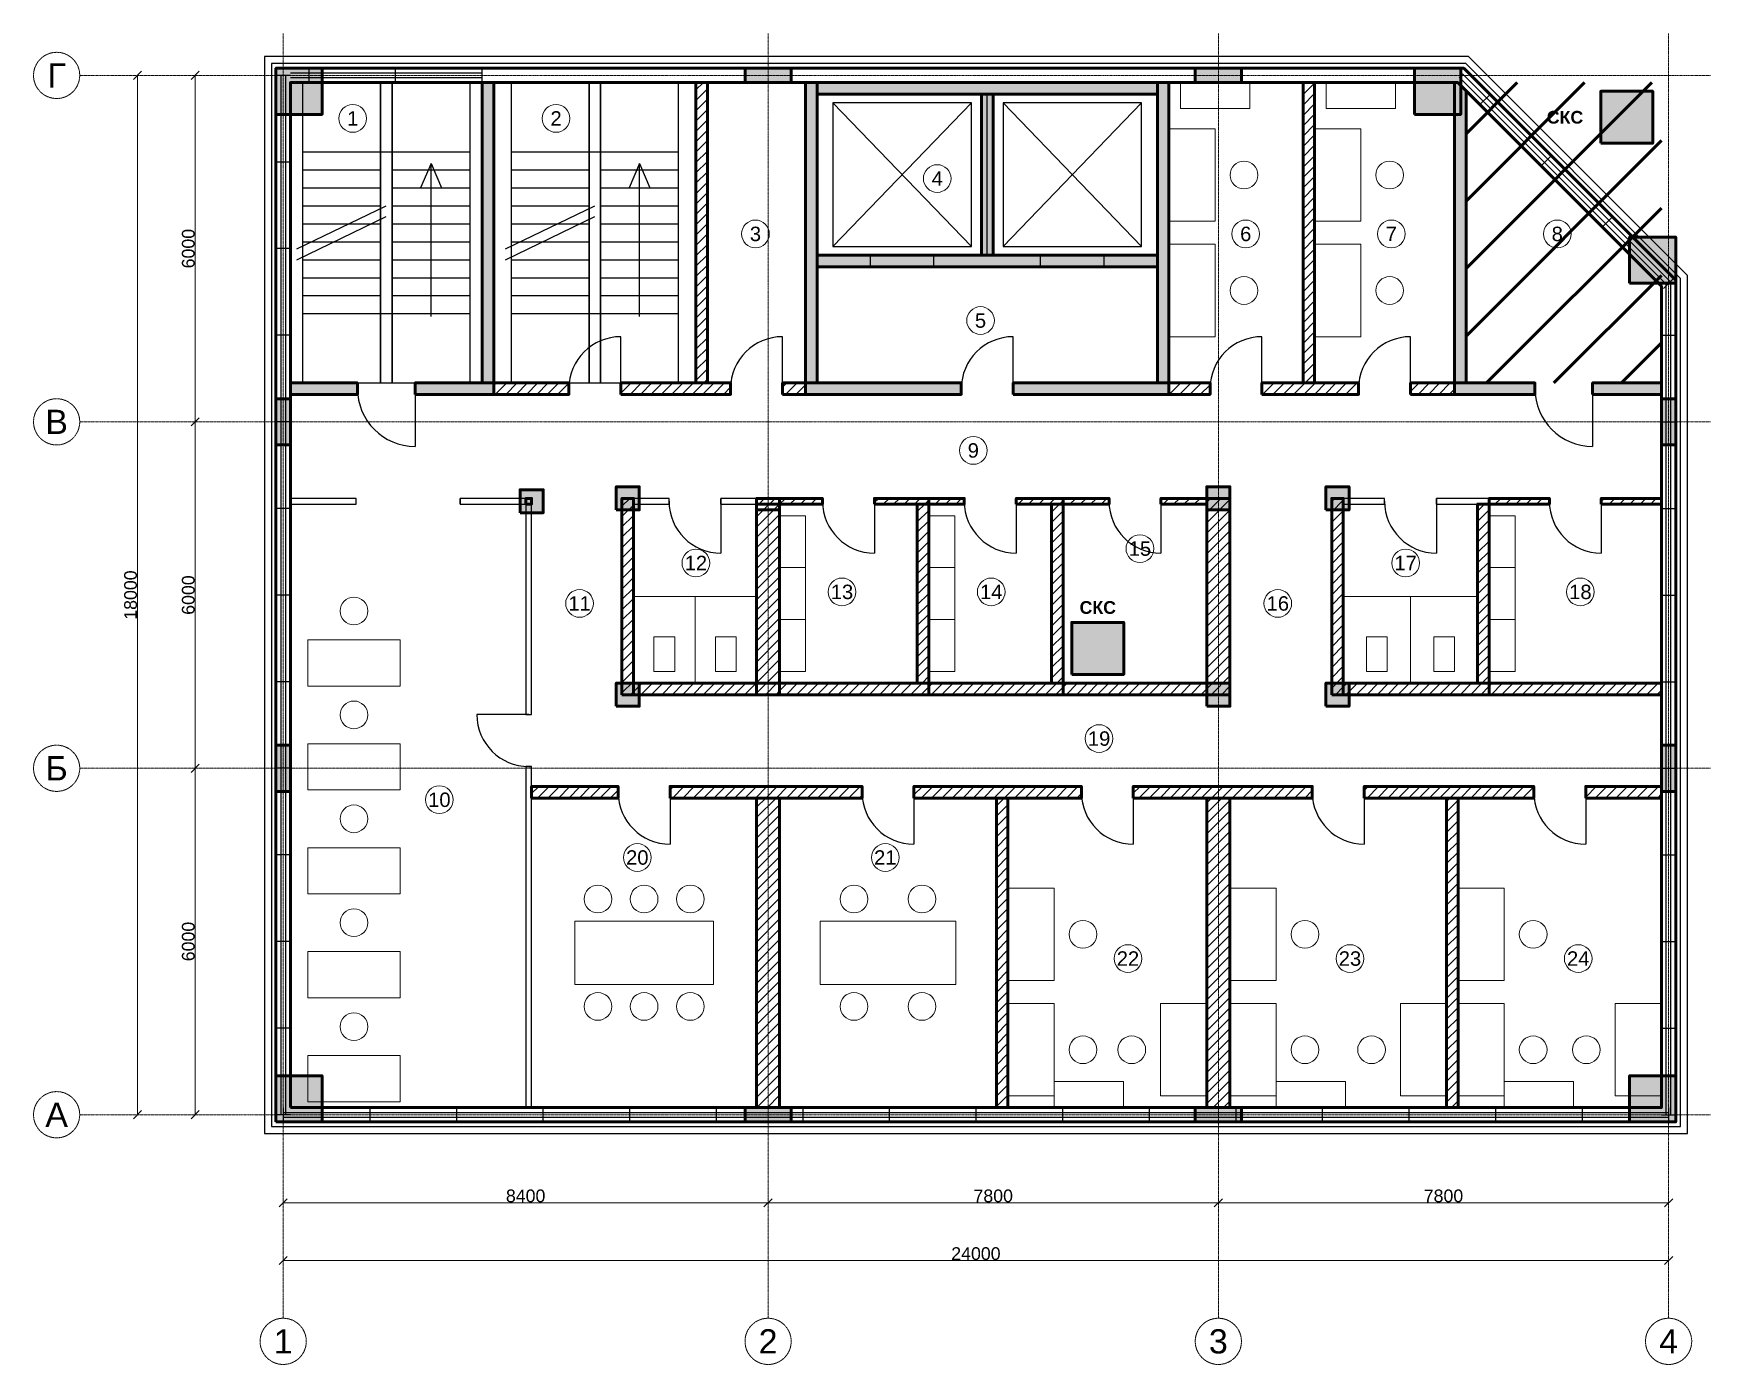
# Model space of a CAD drawing. Header units: millimetres. Extents: x -4325 to 24725, y -4325 to 18725.
import ezdxf
from ezdxf.enums import TextEntityAlignment as Align

# ---------------------------------------------------------------- set-up
doc = ezdxf.new("R2010")
doc.units = ezdxf.units.MM
doc.linetypes.add('CENTER2', pattern=[2.541, 1.587, -0.318, 0.318, -0.318])
for name, color, linetype, lineweight in [('A-ANNO-ROOM', 7, 'CONTINUOUS', 18), ('A-DIMS', 8, 'CONTINUOUS', 13), ('A-DOOR', 3, 'CONTINUOUS', 25), ('A-ELEV', 7, 'CONTINUOUS', 25), ('A-FACADE-PANEL', 8, 'CONTINUOUS', 25), ('A-FURN', 8, 'CONTINUOUS', 18), ('A-GLAZ-RIBBON', 5, 'CONTINUOUS', 25), ('A-GRID', 8, 'CENTER2', 13), ('A-HATCH', 9, 'CONTINUOUS', 9), ('A-OUTLINE', 7, 'CONTINUOUS', 50), ('A-SANI', 8, 'CONTINUOUS', 18), ('A-STAIR', 7, 'CONTINUOUS', 25), ('A-WALL-BLOCK', 9, 'CONTINUOUS', 50), ('A-WALL-GLASS', 4, 'CONTINUOUS', 25), ('A-WALL-RC', 7, 'CONTINUOUS', 50), ('E-SCS-RISER', 1, 'CONTINUOUS', 50), ('E-SERVER-ROOM', 1, 'CONTINUOUS', 50)]:
    doc.layers.add(name, color=color, linetype=linetype, lineweight=lineweight)
doc.styles.add('Arial-Bold', font='arialbd.ttf')
doc.styles.get("Standard").update_dxf_attribs({"font": 'arial.ttf'})

msp = doc.modelspace()

# ---------------------------------------------------------------- hatches: boundary and pattern name
at = {"layer": 'A-HATCH'}
h = msp.add_hatch(dxfattribs=at)
h.set_pattern_fill('ANSI31', scale=40)
h.paths.add_polyline_path([(7151, 12675), (7351, 12675), (7351, 17875), (7351, 17875), (7151, 17875), (7151, 17875)])
h = msp.add_hatch(dxfattribs=at)
h.set_pattern_fill('ANSI31', scale=40)
h.paths.add_polyline_path([(17667, 12675), (17867, 12675), (17867, 17875), (17867, 17875), (17667, 17875), (17667, 17875)])
h = msp.add_hatch(dxfattribs=at)
h.set_pattern_fill('ANSI31', scale=40)
h.paths.add_polyline_path([(3647, 12475), (4949, 12475), (4949, 12675), (3647, 12675)])
h = msp.add_hatch(dxfattribs=at)
h.set_pattern_fill('ANSI31', scale=40)
h.paths.add_polyline_path([(5849, 12475), (7750, 12475), (7750, 12675), (5849, 12675)])
h = msp.add_hatch(dxfattribs=at)
h.set_pattern_fill('ANSI31', scale=40)
h.paths.add_polyline_path([(8650, 12475), (9050, 12475), (9050, 12675), (8650, 12675)])
h = msp.add_hatch(dxfattribs=at)
h.set_pattern_fill('ANSI31', scale=40)
h.paths.add_polyline_path([(15344, 12475), (16056, 12475), (16056, 12675), (15344, 12675)])
h = msp.add_hatch(dxfattribs=at)
h.set_pattern_fill('ANSI31', scale=40)
h.paths.add_polyline_path([(16956, 12475), (18629, 12475), (18629, 12675), (16956, 12675)])
h = msp.add_hatch(dxfattribs=at)
h.set_pattern_fill('ANSI31', scale=40)
h.paths.add_polyline_path([(19529, 12475), (20291, 12475), (20291, 12675), (19529, 12675)])
h = msp.add_hatch(dxfattribs=at)
h.set_pattern_fill('ANSI31', scale=40)
h.paths.add_polyline_path([(4204, 10575), (4304, 10575), (4304, 10675), (4204, 10675)])
h = msp.add_hatch(dxfattribs=at)
h.set_pattern_fill('ANSI31', scale=40)
h.paths.add_polyline_path([(5869, 7275), (6069, 7275), (6069, 10675), (5869, 10675)])
h = msp.add_hatch(dxfattribs=at)
h.set_pattern_fill('ANSI31', scale=40)
h.paths.add_polyline_path([(8200, 10475), (8600, 10475), (8600, 10675), (8200, 10675)])
h = msp.add_hatch(dxfattribs=at)
h.set_pattern_fill('ANSI31', scale=40)
h.paths.add_polyline_path([(8200, 7475), (8600, 7475), (8600, 10575), (8200, 10575)])
h = msp.add_hatch(dxfattribs=at)
h.set_pattern_fill('ANSI31', scale=40)
h.paths.add_polyline_path([(8600, 10575), (9342, 10575), (9342, 10675), (8600, 10675)])
h = msp.add_hatch(dxfattribs=at)
h.set_pattern_fill('ANSI31', scale=40)
h.paths.add_polyline_path([(10242, 10575), (11185, 10575), (11185, 10675), (10242, 10675)])
h = msp.add_hatch(dxfattribs=at)
h.set_pattern_fill('ANSI31', scale=40)
h.paths.add_polyline_path([(10985, 7475), (11185, 7475), (11185, 10575), (10985, 10575)])
h = msp.add_hatch(dxfattribs=at)
h.set_pattern_fill('ANSI31', scale=40)
h.paths.add_polyline_path([(11185, 10575), (11798, 10575), (11798, 10675), (11185, 10675)])
h = msp.add_hatch(dxfattribs=at)
h.set_pattern_fill('ANSI31', scale=40)
h.paths.add_polyline_path([(12698, 10575), (13511, 10575), (13511, 10675), (12698, 10675)])
h = msp.add_hatch(dxfattribs=at)
h.set_pattern_fill('ANSI31', scale=40)
h.paths.add_polyline_path([(13311, 7475), (13511, 7475), (13511, 10575), (13311, 10575)])
h = msp.add_hatch(dxfattribs=at)
h.set_pattern_fill('ANSI31', scale=40)
h.paths.add_polyline_path([(13511, 10575), (14306, 10575), (14306, 10675), (13511, 10675)])
h = msp.add_hatch(dxfattribs=at)
h.set_pattern_fill('ANSI31', scale=40)
h.paths.add_polyline_path([(15206, 10575), (16000, 10575), (16000, 10675), (15206, 10675)])
h = msp.add_hatch(dxfattribs=at)
h.set_pattern_fill('ANSI31', scale=40)
h.paths.add_polyline_path([(16000, 7275), (16400, 7275), (16400, 10675), (16000, 10675)])
h = msp.add_hatch(dxfattribs=at)
h.set_pattern_fill('ANSI31', scale=40)
h.paths.add_polyline_path([(18164, 7275), (18364, 7275), (18364, 10675), (18164, 10675)])
h = msp.add_hatch(dxfattribs=at)
h.set_pattern_fill('ANSI31', scale=40)
h.paths.add_polyline_path([(20692, 7475), (20892, 7475), (20892, 10575), (20692, 10575)])
h = msp.add_hatch(dxfattribs=at)
h.set_pattern_fill('ANSI31', scale=40)
h.paths.add_polyline_path([(20892, 10575), (21934, 10575), (21934, 10675), (20892, 10675)])
h = msp.add_hatch(dxfattribs=at)
h.set_pattern_fill('ANSI31', scale=40)
h.paths.add_polyline_path([(22834, 10575), (23875, 10575), (23875, 10575), (23875, 10675), (23875, 10675), (22834, 10675)])
h = msp.add_hatch(dxfattribs=at)
h.set_pattern_fill('ANSI31', scale=40)
h.paths.add_polyline_path([(6069, 7275), (8200, 7275), (8200, 7475), (6069, 7475)])
h = msp.add_hatch(dxfattribs=at)
h.set_pattern_fill('ANSI31', scale=40)
h.paths.add_polyline_path([(8200, 7275), (8600, 7275), (8600, 7475), (8200, 7475)])
h = msp.add_hatch(dxfattribs=at)
h.set_pattern_fill('ANSI31', scale=40)
h.paths.add_polyline_path([(8600, 7275), (11185, 7275), (11185, 7475), (8600, 7475)])
h = msp.add_hatch(dxfattribs=at)
h.set_pattern_fill('ANSI31', scale=40)
h.paths.add_polyline_path([(11185, 7275), (13511, 7275), (13511, 7475), (11185, 7475)])
h = msp.add_hatch(dxfattribs=at)
h.set_pattern_fill('ANSI31', scale=40)
h.paths.add_polyline_path([(13511, 7275), (16000, 7275), (16000, 7475), (13511, 7475)])
h = msp.add_hatch(dxfattribs=at)
h.set_pattern_fill('ANSI31', scale=40)
h.paths.add_polyline_path([(18364, 7275), (20892, 7275), (20892, 7475), (18364, 7475)])
h = msp.add_hatch(dxfattribs=at)
h.set_pattern_fill('ANSI31', scale=40)
h.paths.add_polyline_path([(20892, 7275), (23875, 7275), (23875, 7275), (23875, 7475), (23875, 7475), (20892, 7475)])
h = msp.add_hatch(dxfattribs=at)
h.set_pattern_fill('ANSI31', scale=40)
h.paths.add_polyline_path([(4304, 5485), (5802, 5485), (5802, 5685), (4304, 5685)])
h = msp.add_hatch(dxfattribs=at)
h.set_pattern_fill('ANSI31', scale=40)
h.paths.add_polyline_path([(6702, 5485), (10027, 5485), (10027, 5685), (6702, 5685)])
h = msp.add_hatch(dxfattribs=at)
h.set_pattern_fill('ANSI31', scale=40)
h.paths.add_polyline_path([(10927, 5485), (13827, 5485), (13827, 5685), (10927, 5685)])
h = msp.add_hatch(dxfattribs=at)
h.set_pattern_fill('ANSI31', scale=40)
h.paths.add_polyline_path([(14727, 5485), (17827, 5485), (17827, 5685), (14727, 5685)])
h = msp.add_hatch(dxfattribs=at)
h.set_pattern_fill('ANSI31', scale=40)
h.paths.add_polyline_path([(18727, 5485), (21664, 5485), (21664, 5685), (18727, 5685)])
h = msp.add_hatch(dxfattribs=at)
h.set_pattern_fill('ANSI31', scale=40)
h.paths.add_polyline_path([(22564, 5485), (23875, 5485), (23875, 5485), (23875, 5685), (23875, 5685), (22564, 5685)])
h = msp.add_hatch(dxfattribs=at)
h.set_pattern_fill('ANSI31', scale=40)
h.paths.add_polyline_path([(8200, 125), (8600, 125), (8600, 125), (8600, 5485), (8200, 5485), (8200, 125)])
h = msp.add_hatch(dxfattribs=at)
h.set_pattern_fill('ANSI31', scale=40)
h.paths.add_polyline_path([(12354, 125), (12554, 125), (12554, 125), (12554, 5485), (12354, 5485), (12354, 125)])
h = msp.add_hatch(dxfattribs=at)
h.set_pattern_fill('ANSI31', scale=40)
h.paths.add_polyline_path([(16000, 125), (16400, 125), (16400, 125), (16400, 5485), (16000, 5485), (16000, 125)])
h = msp.add_hatch(dxfattribs=at)
h.set_pattern_fill('ANSI31', scale=40)
h.paths.add_polyline_path([(20154, 125), (20354, 125), (20354, 125), (20354, 5485), (20154, 5485), (20154, 125)])
at = {"layer": 'A-WALL-RC'}
h = msp.add_hatch(color=7, dxfattribs=at)
h.dxf.hatch_style = 1
h.paths.add_polyline_path([(-125, 17325), (675, 17325), (675, 18125), (-125, 18125)])
h = msp.add_hatch(color=7, dxfattribs=at)
h.dxf.hatch_style = 1
h.paths.add_polyline_path([(8000, 17875), (8800, 17875), (8800, 18125), (8000, 18125)])
h = msp.add_hatch(color=7, dxfattribs=at)
h.dxf.hatch_style = 1
h.paths.add_polyline_path([(15800, 17875), (16600, 17875), (16600, 18125), (15800, 18125)])
h = msp.add_hatch(color=7, dxfattribs=at)
h.dxf.hatch_style = 1
h.paths.add_polyline_path([(19600, 17325), (20400, 17325), (20400, 18125), (19600, 18125)])
h = msp.add_hatch(color=7, dxfattribs=at)
h.dxf.hatch_style = 1
h.paths.add_polyline_path([(3447, 12675), (3647, 12675), (3647, 17875), (3647, 17875), (3447, 17875), (3447, 17875)])
h = msp.add_hatch(color=7, dxfattribs=at)
h.dxf.hatch_style = 1
h.paths.add_polyline_path([(9050, 12675), (9250, 12675), (9250, 17875), (9250, 17875), (9050, 17875), (9050, 17875)])
h = msp.add_hatch(color=7, dxfattribs=at)
h.dxf.hatch_style = 1
h.paths.add_polyline_path([(9250, 17675), (15144, 17675), (15144, 17875), (15144, 17875), (9250, 17875), (9250, 17875)])
h = msp.add_hatch(color=7, dxfattribs=at)
h.dxf.hatch_style = 1
h.paths.add_polyline_path([(15144, 12675), (15344, 12675), (15344, 17875), (15344, 17875), (15144, 17875), (15144, 17875)])
h = msp.add_hatch(color=7, dxfattribs=at)
h.dxf.hatch_style = 1
h.paths.add_polyline_path([(20291, 12675), (20491, 12675), (20491, 17732), (20348, 17875), (20348, 17875), (20291, 17875), (20291, 17875)])
h = msp.add_hatch(color=7, dxfattribs=at)
h.dxf.hatch_style = 1
h.paths.add_polyline_path([(12097, 14884), (12297, 14884), (12297, 17675), (12097, 17675)])
h = msp.add_hatch(color=7, dxfattribs=at)
h.dxf.hatch_style = 1
h.paths.add_polyline_path([(23325, 14400), (24125, 14400), (24125, 15200), (23325, 15200)])
h = msp.add_hatch(color=7, dxfattribs=at)
h.dxf.hatch_style = 1
h.paths.add_polyline_path([(9250, 14684), (15144, 14684), (15144, 14884), (9250, 14884)])
h = msp.add_hatch(color=7, dxfattribs=at)
h.dxf.hatch_style = 1
h.paths.add_polyline_path([(125, 12475), (125, 12475), (1286, 12475), (1286, 12675), (125, 12675), (125, 12675)])
h = msp.add_hatch(color=7, dxfattribs=at)
h.dxf.hatch_style = 1
h.paths.add_polyline_path([(2286, 12475), (3647, 12475), (3647, 12675), (2286, 12675)])
h = msp.add_hatch(color=7, dxfattribs=at)
h.dxf.hatch_style = 1
h.paths.add_polyline_path([(9050, 12475), (11747, 12475), (11747, 12675), (9050, 12675)])
h = msp.add_hatch(color=7, dxfattribs=at)
h.dxf.hatch_style = 1
h.paths.add_polyline_path([(12647, 12475), (15344, 12475), (15344, 12675), (12647, 12675)])
h = msp.add_hatch(color=7, dxfattribs=at)
h.dxf.hatch_style = 1
h.paths.add_polyline_path([(20291, 12475), (21683, 12475), (21683, 12675), (20291, 12675)])
h = msp.add_hatch(color=7, dxfattribs=at)
h.dxf.hatch_style = 1
h.paths.add_polyline_path([(22683, 12475), (23875, 12475), (23875, 12475), (23875, 12675), (23875, 12675), (22683, 12675)])
h = msp.add_hatch(color=7, dxfattribs=at)
h.dxf.hatch_style = 1
h.paths.add_polyline_path([(-125, 11600), (125, 11600), (125, 12400), (-125, 12400)])
h = msp.add_hatch(color=7, dxfattribs=at)
h.dxf.hatch_style = 1
h.paths.add_polyline_path([(23875, 11600), (24125, 11600), (24125, 12400), (23875, 12400)])
h = msp.add_hatch(color=7, dxfattribs=at)
h.dxf.hatch_style = 1
h.paths.add_polyline_path([(4104, 10425), (4504, 10425), (4504, 10825), (4104, 10825)])
h = msp.add_hatch(color=7, dxfattribs=at)
h.dxf.hatch_style = 1
h.paths.add_polyline_path([(5769, 10475), (6169, 10475), (6169, 10875), (5769, 10875)])
h = msp.add_hatch(color=7, dxfattribs=at)
h.dxf.hatch_style = 1
h.paths.add_polyline_path([(16000, 10475), (16400, 10475), (16400, 10875), (16000, 10875)])
h = msp.add_hatch(color=7, dxfattribs=at)
h.dxf.hatch_style = 1
h.paths.add_polyline_path([(18064, 10475), (18464, 10475), (18464, 10875), (18064, 10875)])
h = msp.add_hatch(color=7, dxfattribs=at)
h.dxf.hatch_style = 1
h.paths.add_polyline_path([(5769, 7075), (6169, 7075), (6169, 7475), (5769, 7475)])
h = msp.add_hatch(color=7, dxfattribs=at)
h.dxf.hatch_style = 1
h.paths.add_polyline_path([(16000, 7075), (16400, 7075), (16400, 7475), (16000, 7475)])
h = msp.add_hatch(color=7, dxfattribs=at)
h.dxf.hatch_style = 1
h.paths.add_polyline_path([(18064, 7075), (18464, 7075), (18464, 7475), (18064, 7475)])
h = msp.add_hatch(color=7, dxfattribs=at)
h.dxf.hatch_style = 1
h.paths.add_polyline_path([(-125, 5600), (125, 5600), (125, 6400), (-125, 6400)])
h = msp.add_hatch(color=7, dxfattribs=at)
h.dxf.hatch_style = 1
h.paths.add_polyline_path([(23875, 5600), (24125, 5600), (24125, 6400), (23875, 6400)])
h = msp.add_hatch(color=7, dxfattribs=at)
h.dxf.hatch_style = 1
h.paths.add_polyline_path([(-125, -125), (675, -125), (675, 675), (-125, 675)])
h = msp.add_hatch(color=7, dxfattribs=at)
h.dxf.hatch_style = 1
h.paths.add_polyline_path([(23325, -125), (24125, -125), (24125, 675), (23325, 675)])
h = msp.add_hatch(color=7, dxfattribs=at)
h.dxf.hatch_style = 1
h.paths.add_polyline_path([(8000, -125), (8800, -125), (8800, 125), (8000, 125)])
h = msp.add_hatch(color=7, dxfattribs=at)
h.dxf.hatch_style = 1
h.paths.add_polyline_path([(15800, -125), (16600, -125), (16600, 125), (15800, 125)])
at = {"layer": 'E-SCS-RISER'}
h = msp.add_hatch(color=7, dxfattribs=at)
h.dxf.hatch_style = 1
h.paths.add_polyline_path([(22825, 16825), (23725, 16825), (23725, 17725), (22825, 17725)])
h = msp.add_hatch(color=7, dxfattribs=at)
h.dxf.hatch_style = 1
h.paths.add_polyline_path([(13661, 7625), (14561, 7625), (14561, 8525), (13661, 8525)])
at = {"layer": 'E-SERVER-ROOM'}
h = msp.add_hatch(dxfattribs=at)
h.set_pattern_fill('ANSI31', scale=260)
h.paths.add_polyline_path([(20491, 12675), (23875, 12675), (23875, 17875), (20491, 17875)])

# ---------------------------------------------------------------- linework, layer by layer
at = {"layer": 'A-ANNO-ROOM'}
for centre in [(1205, 17255), (4727, 17255), (11330, 16214), (8181, 15255), (16674, 15255), (19197, 15255), (22071, 15255), (12080, 13755), (11955, 11505), (14841, 9805), (7149, 9555), (19444, 9555), (5134, 8855), (9680, 9055), (12265, 9055), (17230, 8855), (22472, 9055), (14134, 6515), (2705, 5455), (6134, 4455), (10430, 4455), (14634, 2705), (18480, 2705), (22434, 2705)]:
    msp.add_circle(centre, 240, dxfattribs=at)
at = {"layer": 'A-DIMS'}
for p, q in [((-2596, 17929), (-2454, 18071)), ((-1596, 17929), (-1454, 18071)), ((-2525, 0), (-2525, 18000)), ((-1525, 12000), (-1525, 18000)), ((-1596, 11929), (-1454, 12071)), ((-1596, 11929), (-1454, 12071)), ((-1525, 6000), (-1525, 12000)), ((-1596, 5929), (-1454, 6071)), ((-1596, 5929), (-1454, 6071)), ((-1525, 0), (-1525, 6000)), ((-2596, -71), (-2454, 71)), ((-1596, -71), (-1454, 71)), ((-71, -1596), (71, -1454)), ((0, -1525), (8400, -1525)), ((8329, -1596), (8471, -1454)), ((8329, -1596), (8471, -1454)), ((8400, -1525), (16200, -1525)), ((16129, -1596), (16271, -1454)), ((16129, -1596), (16271, -1454)), ((16200, -1525), (24000, -1525)), ((23929, -1596), (24071, -1454)), ((-71, -2596), (71, -2454)), ((0, -2525), (24000, -2525)), ((23929, -2596), (24071, -2454))]:
    msp.add_line(p, q, dxfattribs=at)
at = {"layer": 'A-DOOR'}
for p, q in [((10174, 14684), (10174, 14884)), ((11274, 14684), (11274, 14884)), ((13120, 14684), (13120, 14884)), ((14220, 14684), (14220, 14884)), ((5849, 12575), (5849, 13475)), ((8650, 12575), (8650, 13475)), ((12647, 12575), (12647, 13475)), ((16956, 12575), (16956, 13475)), ((19529, 12575), (19529, 13475)), ((1286, 12475), (1286, 12675)), ((2286, 12475), (2286, 12675)), ((2286, 12575), (2286, 11575)), ((4949, 12475), (4949, 12675)), ((5849, 12475), (5849, 12675)), ((7750, 12475), (7750, 12675)), ((8650, 12475), (8650, 12675)), ((11747, 12475), (11747, 12675)), ((12647, 12475), (12647, 12675)), ((16056, 12475), (16056, 12675)), ((16956, 12475), (16956, 12675)), ((18629, 12475), (18629, 12675)), ((19529, 12475), (19529, 12675)), ((21683, 12475), (21683, 12675)), ((22683, 12475), (22683, 12675)), ((22683, 12575), (22683, 11575)), ((1264, 10575), (1264, 10675)), ((3064, 10575), (3064, 10675)), ((6684, 10575), (6684, 10675)), ((7584, 10575), (7584, 10675)), ((7584, 10625), (7584, 9725)), ((9342, 10575), (9342, 10675)), ((10242, 10575), (10242, 10675)), ((10242, 10625), (10242, 9725)), ((11798, 10575), (11798, 10675)), ((12698, 10575), (12698, 10675)), ((12698, 10625), (12698, 9725)), ((14306, 10575), (14306, 10675)), ((15206, 10575), (15206, 10675)), ((15206, 10625), (15206, 9725)), ((19078, 10575), (19078, 10675)), ((19978, 10575), (19978, 10675)), ((19978, 10625), (19978, 9725)), ((21934, 10575), (21934, 10675)), ((22834, 10575), (22834, 10675)), ((22834, 10625), (22834, 9725)), ((4254, 6930), (3354, 6930)), ((4204, 6930), (4304, 6930)), ((4204, 6030), (4304, 6030)), ((5802, 5485), (5802, 5685)), ((6702, 5485), (6702, 5685)), ((6702, 5585), (6702, 4685)), ((10027, 5485), (10027, 5685)), ((10927, 5485), (10927, 5685)), ((10927, 5585), (10927, 4685)), ((13827, 5485), (13827, 5685)), ((14727, 5485), (14727, 5685)), ((14727, 5585), (14727, 4685)), ((17827, 5485), (17827, 5685)), ((18727, 5485), (18727, 5685)), ((18727, 5585), (18727, 4685)), ((21664, 5485), (21664, 5685)), ((22564, 5485), (22564, 5685)), ((22564, 5585), (22564, 4685))]:
    msp.add_line(p, q, dxfattribs=at)
for centre, radius, start, end in [((5849, 12575), 900, 90, 180), ((8650, 12575), 900, 90, 180), ((12647, 12575), 900, 90, 180), ((16956, 12575), 900, 90, 180), ((19529, 12575), 900, 90, 180), ((2286, 12575), 1000, 180, -90), ((22683, 12575), 1000, 180, -90), ((7584, 10625), 900, 180, -90), ((10242, 10625), 900, 180, -90), ((12698, 10625), 900, 180, -90), ((15206, 10625), 900, 180, -90), ((19978, 10625), 900, 180, -90), ((22834, 10625), 900, 180, -90), ((4254, 6930), 900, 180, -90), ((6702, 5585), 900, 180, -90), ((10927, 5585), 900, 180, -90), ((14727, 5585), 900, 180, -90), ((18727, 5585), 900, 180, -90), ((22564, 5585), 900, 180, -90)]:
    msp.add_arc(centre, radius, start, end, dxfattribs=at)
at = {"layer": 'A-ELEV'}
for p, q in [((9524, 15034), (11924, 17525)), ((9524, 17525), (11924, 15034)), ((12197, 14884), (12197, 17675)), ((12470, 15034), (14870, 17525)), ((12470, 17525), (14870, 15034))]:
    msp.add_line(p, q, dxfattribs=at)
for points in [[(9524, 15034), (11924, 15034), (11924, 17525), (9524, 17525)], [(12470, 15034), (14870, 15034), (14870, 17525), (12470, 17525)]]:
    msp.add_lwpolyline(points, close=True, dxfattribs=at)
at = {"layer": 'A-FACADE-PANEL'}
for points in [[(-325, -325), (24325, -325), (24325, 14535), (20535, 18325), (-325, 18325)], [(-205, -205), (24205, -205), (24205, 14485), (20485, 18205), (-205, 18205)]]:
    msp.add_lwpolyline(points, close=True, dxfattribs=at)
at = {"layer": 'A-FURN'}
for p, q in [((8600, 9475), (9050, 9475)), ((11185, 9475), (11635, 9475)), ((20892, 9475), (21342, 9475)), ((8600, 8575), (9050, 8575)), ((11185, 8575), (11635, 8575)), ((20892, 8575), (21342, 8575))]:
    msp.add_line(p, q, dxfattribs=at)
for points in [[(15544, 17425), (16744, 17425), (16744, 17875), (15544, 17875)], [(18067, 17425), (19267, 17425), (19267, 17875), (18067, 17875)], [(15344, 15475), (16144, 15475), (16144, 17075), (15344, 17075)], [(17867, 15475), (18667, 15475), (18667, 17075), (17867, 17075)], [(15344, 13475), (16144, 13475), (16144, 15075), (15344, 15075)], [(17867, 13475), (18667, 13475), (18667, 15075), (17867, 15075)], [(8600, 7675), (9050, 7675), (9050, 10375), (8600, 10375)], [(11185, 7675), (11635, 7675), (11635, 10375), (11185, 10375)], [(20892, 7675), (21342, 7675), (21342, 10375), (20892, 10375)], [(425, 7425), (2025, 7425), (2025, 8225), (425, 8225)], [(425, 5625), (2025, 5625), (2025, 6425), (425, 6425)], [(425, 3825), (2025, 3825), (2025, 4625), (425, 4625)], [(12554, 2325), (13354, 2325), (13354, 3925), (12554, 3925)], [(16400, 2325), (17200, 2325), (17200, 3925), (16400, 3925)], [(20354, 2325), (21154, 2325), (21154, 3925), (20354, 3925)], [(5052, 2255), (7452, 2255), (7452, 3355), (5052, 3355)], [(9300, 2255), (11654, 2255), (11654, 3355), (9300, 3355)], [(425, 2025), (2025, 2025), (2025, 2825), (425, 2825)], [(12554, 325), (13354, 325), (13354, 1925), (12554, 1925)], [(15200, 325), (16000, 325), (16000, 1925), (15200, 1925)], [(16400, 325), (17200, 325), (17200, 1925), (16400, 1925)], [(19354, 325), (20154, 325), (20154, 1925), (19354, 1925)], [(20354, 325), (21154, 325), (21154, 1925), (20354, 1925)], [(23075, 325), (23875, 325), (23875, 1925), (23075, 1925)], [(425, 225), (2025, 225), (2025, 1025), (425, 1025)], [(13354, 125), (14554, 125), (14554, 575), (13354, 575)], [(17200, 125), (18400, 125), (18400, 575), (17200, 575)], [(21154, 125), (22354, 125), (22354, 575), (21154, 575)]]:
    msp.add_lwpolyline(points, close=True, dxfattribs=at)
for centre in [(16644, 16275), (19167, 16275), (16644, 14275), (19167, 14275), (1225, 8725), (1225, 6925), (1225, 5125), (5452, 3735), (6252, 3735), (7052, 3735), (9888, 3735), (11066, 3735), (1225, 3325), (13854, 3125), (17700, 3125), (21654, 3125), (5452, 1875), (6252, 1875), (7052, 1875), (9888, 1875), (11066, 1875), (1225, 1525), (13854, 1125), (14700, 1125), (17700, 1125), (18854, 1125), (21654, 1125), (22575, 1125)]:
    msp.add_circle(centre, 240, dxfattribs=at)
at = {"layer": 'A-GLAZ-RIBBON'}
for p, q in [((3447, 18040), (125, 18040)), ((447, 17875), (447, 18125)), ((1947, 17875), (1947, 18125)), ((3447, 17875), (3447, 18125)), ((24028, 14428), (20428, 18028)), ((125, 18000), (-125, 18000)), ((-40, 18000), (-40, 0)), ((40, 18000), (40, 0)), ((3447, 17960), (125, 17960)), ((23972, 14372), (20372, 17972)), ((20730, 17494), (20906, 17670)), ((21790, 16433), (21967, 16610)), ((125, 16500), (-125, 16500)), ((22851, 15372), (23028, 15549)), ((125, 15000), (-125, 15000)), ((23912, 14312), (24088, 14488)), ((23960, 0), (23960, 14400)), ((24040, 0), (24040, 14400)), ((125, 13500), (-125, 13500)), ((23875, 13500), (24125, 13500)), ((125, 12000), (-125, 12000)), ((23875, 12000), (24125, 12000)), ((125, 10500), (-125, 10500)), ((23875, 10500), (24125, 10500)), ((125, 9000), (-125, 9000)), ((23875, 9000), (24125, 9000)), ((125, 7500), (-125, 7500)), ((23875, 7500), (24125, 7500)), ((125, 6000), (-125, 6000)), ((23875, 6000), (24125, 6000)), ((125, 4500), (-125, 4500)), ((23875, 4500), (24125, 4500)), ((125, 3000), (-125, 3000)), ((23875, 3000), (24125, 3000)), ((125, 1500), (-125, 1500)), ((23875, 1500), (24125, 1500)), ((125, 0), (-125, 0)), ((0, 125), (0, -125)), ((0, 40), (24000, 40)), ((1500, 125), (1500, -125)), ((3000, 125), (3000, -125)), ((4500, 125), (4500, -125)), ((6000, 125), (6000, -125)), ((7500, 125), (7500, -125)), ((9000, 125), (9000, -125)), ((10500, 125), (10500, -125)), ((12000, 125), (12000, -125)), ((13500, 125), (13500, -125)), ((15000, 125), (15000, -125)), ((16500, 125), (16500, -125)), ((18000, 125), (18000, -125)), ((19500, 125), (19500, -125)), ((21000, 125), (21000, -125)), ((22500, 125), (22500, -125)), ((23875, 0), (24125, 0)), ((24000, 125), (24000, -125)), ((0, -40), (24000, -40))]:
    msp.add_line(p, q, dxfattribs=at)
at = {"layer": 'A-GRID'}
for p, q in [((0, -3525), (0, 18725)), ((8400, -3525), (8400, 18725)), ((16200, -3525), (16200, 18725)), ((24000, -3525), (24000, 18725)), ((-3525, 18000), (24725, 18000)), ((-3525, 12000), (24725, 12000)), ((-3525, 6000), (24725, 6000)), ((-3525, 0), (24725, 0))]:
    msp.add_line(p, q, dxfattribs=at)
for centre in [(-3925, 18000), (-3925, 12000), (-3925, 6000), (-3925, 0), (0, -3925), (8400, -3925), (16200, -3925), (24000, -3925)]:
    msp.add_circle(centre, 400, dxfattribs=at)
at = {"layer": 'A-OUTLINE'}
for points in [[(-125, -125), (24125, -125), (24125, 14452), (20452, 18125), (-125, 18125)], [(125, 125), (23875, 125), (23875, 14348), (20348, 17875), (125, 17875)]]:
    msp.add_lwpolyline(points, close=True, dxfattribs=at)
at = {"layer": 'A-SANI'}
for points in [[(6069, 7475), (7134, 7475), (7134, 8975), (6069, 8975)], [(7134, 7475), (8200, 7475), (8200, 8975), (7134, 8975)], [(18364, 7475), (19528, 7475), (19528, 8975), (18364, 8975)], [(19528, 7475), (20692, 7475), (20692, 8975), (19528, 8975)], [(6422, 7675), (6782, 7675), (6782, 8275), (6422, 8275)], [(7487, 7675), (7847, 7675), (7847, 8275), (7487, 8275)], [(18766, 7675), (19126, 7675), (19126, 8275), (18766, 8275)], [(19930, 7675), (20290, 7675), (20290, 8275), (19930, 8275)]]:
    msp.add_lwpolyline(points, close=True, dxfattribs=at)
at = {"layer": 'A-STAIR'}
for p, q in [((336, 16675), (1686, 16675)), ((336, 16675), (3236, 16675)), ((1886, 16675), (3236, 16675)), ((3949, 16675), (5299, 16675)), ((3949, 16675), (6849, 16675)), ((5499, 16675), (6849, 16675)), ((336, 16364), (1686, 16364)), ((1886, 16364), (3236, 16364)), ((2561, 16475), (2381, 16055)), ((2561, 13825), (2561, 16475)), ((2561, 16475), (2741, 16055)), ((3949, 16364), (5299, 16364)), ((5499, 16364), (6849, 16364)), ((6174, 16475), (5994, 16055)), ((6174, 13825), (6174, 16475)), ((6174, 16475), (6354, 16055)), ((336, 16053), (1686, 16053)), ((1886, 16053), (3236, 16053)), ((3949, 16053), (5299, 16053)), ((5499, 16053), (6849, 16053)), ((236, 14995), (1786, 15742)), ((336, 15742), (1686, 15742)), ((1886, 15742), (3236, 15742)), ((3849, 14995), (5399, 15742)), ((3949, 15742), (5299, 15742)), ((5499, 15742), (6849, 15742)), ((236, 14808), (1786, 15555)), ((336, 15431), (1686, 15431)), ((1886, 15431), (3236, 15431)), ((3849, 14808), (5399, 15555)), ((3949, 15431), (5299, 15431)), ((5499, 15431), (6849, 15431)), ((336, 15119), (1686, 15119)), ((1886, 15119), (3236, 15119)), ((3949, 15119), (5299, 15119)), ((5499, 15119), (6849, 15119)), ((336, 14808), (1686, 14808)), ((1886, 14808), (3236, 14808)), ((3949, 14808), (5299, 14808)), ((5499, 14808), (6849, 14808)), ((336, 14497), (1686, 14497)), ((1886, 14497), (3236, 14497)), ((3949, 14497), (5299, 14497)), ((5499, 14497), (6849, 14497)), ((336, 14186), (1686, 14186)), ((1886, 14186), (3236, 14186)), ((3949, 14186), (5299, 14186)), ((5499, 14186), (6849, 14186)), ((336, 13875), (3236, 13875)), ((3949, 13875), (6849, 13875))]:
    msp.add_line(p, q, dxfattribs=at)
for points in [[(336, 12675), (1686, 12675), (1686, 17875), (336, 17875)], [(1686, 12675), (1886, 12675), (1886, 17875), (1686, 17875)], [(1886, 12675), (3236, 12675), (3236, 17875), (1886, 17875)], [(3949, 12675), (5299, 12675), (5299, 17875), (3949, 17875)], [(5299, 12675), (5499, 12675), (5499, 17875), (5299, 17875)], [(5499, 12675), (6849, 12675), (6849, 17875), (5499, 17875)]]:
    msp.add_lwpolyline(points, close=True, dxfattribs=at)
at = {"layer": 'A-WALL-BLOCK'}
for points in [[(7151, 12675), (7351, 12675), (7351, 17875), (7351, 17875), (7151, 17875), (7151, 17875)], [(17667, 12675), (17867, 12675), (17867, 17875), (17867, 17875), (17667, 17875), (17667, 17875)], [(3647, 12475), (4949, 12475), (4949, 12675), (3647, 12675)], [(5849, 12475), (7750, 12475), (7750, 12675), (5849, 12675)], [(8650, 12475), (9050, 12475), (9050, 12675), (8650, 12675)], [(15344, 12475), (16056, 12475), (16056, 12675), (15344, 12675)], [(16956, 12475), (18629, 12475), (18629, 12675), (16956, 12675)], [(19529, 12475), (20291, 12475), (20291, 12675), (19529, 12675)], [(4204, 10575), (4304, 10575), (4304, 10675), (4204, 10675)], [(5869, 7275), (6069, 7275), (6069, 10675), (5869, 10675)], [(8200, 10475), (8600, 10475), (8600, 10675), (8200, 10675)], [(8200, 7475), (8600, 7475), (8600, 10575), (8200, 10575)], [(8600, 10575), (9342, 10575), (9342, 10675), (8600, 10675)], [(10242, 10575), (11185, 10575), (11185, 10675), (10242, 10675)], [(10985, 7475), (11185, 7475), (11185, 10575), (10985, 10575)], [(11185, 10575), (11798, 10575), (11798, 10675), (11185, 10675)], [(12698, 10575), (13511, 10575), (13511, 10675), (12698, 10675)], [(13311, 7475), (13511, 7475), (13511, 10575), (13311, 10575)], [(13511, 10575), (14306, 10575), (14306, 10675), (13511, 10675)], [(15206, 10575), (16000, 10575), (16000, 10675), (15206, 10675)], [(16000, 7275), (16400, 7275), (16400, 10675), (16000, 10675)], [(18164, 7275), (18364, 7275), (18364, 10675), (18164, 10675)], [(20692, 7475), (20892, 7475), (20892, 10575), (20692, 10575)], [(20892, 10575), (21934, 10575), (21934, 10675), (20892, 10675)], [(22834, 10575), (23875, 10575), (23875, 10575), (23875, 10675), (23875, 10675), (22834, 10675)], [(6069, 7275), (8200, 7275), (8200, 7475), (6069, 7475)], [(8200, 7275), (8600, 7275), (8600, 7475), (8200, 7475)], [(8600, 7275), (11185, 7275), (11185, 7475), (8600, 7475)], [(11185, 7275), (13511, 7275), (13511, 7475), (11185, 7475)], [(13511, 7275), (16000, 7275), (16000, 7475), (13511, 7475)], [(18364, 7275), (20892, 7275), (20892, 7475), (18364, 7475)], [(20892, 7275), (23875, 7275), (23875, 7275), (23875, 7475), (23875, 7475), (20892, 7475)], [(4304, 5485), (5802, 5485), (5802, 5685), (4304, 5685)], [(6702, 5485), (10027, 5485), (10027, 5685), (6702, 5685)], [(10927, 5485), (13827, 5485), (13827, 5685), (10927, 5685)], [(14727, 5485), (17827, 5485), (17827, 5685), (14727, 5685)], [(18727, 5485), (21664, 5485), (21664, 5685), (18727, 5685)], [(22564, 5485), (23875, 5485), (23875, 5485), (23875, 5685), (23875, 5685), (22564, 5685)], [(8200, 125), (8600, 125), (8600, 125), (8600, 5485), (8200, 5485), (8200, 125)], [(12354, 125), (12554, 125), (12554, 125), (12554, 5485), (12354, 5485), (12354, 125)], [(16000, 125), (16400, 125), (16400, 125), (16400, 5485), (16000, 5485), (16000, 125)], [(20154, 125), (20354, 125), (20354, 125), (20354, 5485), (20154, 5485), (20154, 125)]]:
    msp.add_lwpolyline(points, close=True, dxfattribs=at)
at = {"layer": 'A-WALL-GLASS'}
for points in [[(125, 10575), (125, 10575), (1264, 10575), (1264, 10675), (125, 10675), (125, 10675)], [(3064, 10575), (4204, 10575), (4204, 10675), (3064, 10675)], [(4204, 6930), (4304, 6930), (4304, 10575), (4204, 10575)], [(6069, 10575), (6684, 10575), (6684, 10675), (6069, 10675)], [(7584, 10575), (8200, 10575), (8200, 10675), (7584, 10675)], [(18364, 10575), (19078, 10575), (19078, 10675), (18364, 10675)], [(19978, 10575), (20892, 10575), (20892, 10675), (19978, 10675)], [(4204, 125), (4304, 125), (4304, 125), (4304, 6030), (4204, 6030), (4204, 125)]]:
    msp.add_lwpolyline(points, close=True, dxfattribs=at)
at = {"layer": 'A-WALL-RC'}
for points in [[(-125, 17325), (675, 17325), (675, 18125), (-125, 18125)], [(8000, 17875), (8800, 17875), (8800, 18125), (8000, 18125)], [(15800, 17875), (16600, 17875), (16600, 18125), (15800, 18125)], [(19600, 17325), (20400, 17325), (20400, 18125), (19600, 18125)], [(3447, 12675), (3647, 12675), (3647, 17875), (3647, 17875), (3447, 17875), (3447, 17875)], [(9050, 12675), (9250, 12675), (9250, 17875), (9250, 17875), (9050, 17875), (9050, 17875)], [(9250, 17675), (15144, 17675), (15144, 17875), (15144, 17875), (9250, 17875), (9250, 17875)], [(15144, 12675), (15344, 12675), (15344, 17875), (15344, 17875), (15144, 17875), (15144, 17875)], [(20291, 12675), (20491, 12675), (20491, 17732), (20348, 17875), (20348, 17875), (20291, 17875), (20291, 17875)], [(12097, 14884), (12297, 14884), (12297, 17675), (12097, 17675)], [(23325, 14400), (24125, 14400), (24125, 15200), (23325, 15200)], [(9250, 14684), (15144, 14684), (15144, 14884), (9250, 14884)], [(125, 12475), (125, 12475), (1286, 12475), (1286, 12675), (125, 12675), (125, 12675)], [(2286, 12475), (3647, 12475), (3647, 12675), (2286, 12675)], [(9050, 12475), (11747, 12475), (11747, 12675), (9050, 12675)], [(12647, 12475), (15344, 12475), (15344, 12675), (12647, 12675)], [(20291, 12475), (21683, 12475), (21683, 12675), (20291, 12675)], [(22683, 12475), (23875, 12475), (23875, 12475), (23875, 12675), (23875, 12675), (22683, 12675)], [(-125, 11600), (125, 11600), (125, 12400), (-125, 12400)], [(23875, 11600), (24125, 11600), (24125, 12400), (23875, 12400)], [(4104, 10425), (4504, 10425), (4504, 10825), (4104, 10825)], [(5769, 10475), (6169, 10475), (6169, 10875), (5769, 10875)], [(16000, 10475), (16400, 10475), (16400, 10875), (16000, 10875)], [(18064, 10475), (18464, 10475), (18464, 10875), (18064, 10875)], [(5769, 7075), (6169, 7075), (6169, 7475), (5769, 7475)], [(16000, 7075), (16400, 7075), (16400, 7475), (16000, 7475)], [(18064, 7075), (18464, 7075), (18464, 7475), (18064, 7475)], [(-125, 5600), (125, 5600), (125, 6400), (-125, 6400)], [(23875, 5600), (24125, 5600), (24125, 6400), (23875, 6400)], [(-125, -125), (675, -125), (675, 675), (-125, 675)], [(23325, -125), (24125, -125), (24125, 675), (23325, 675)], [(8000, -125), (8800, -125), (8800, 125), (8000, 125)], [(15800, -125), (16600, -125), (16600, 125), (15800, 125)]]:
    msp.add_lwpolyline(points, close=True, dxfattribs=at)
at = {"layer": 'E-SCS-RISER'}
for points in [[(22825, 16825), (23725, 16825), (23725, 17725), (22825, 17725)], [(13661, 7625), (14561, 7625), (14561, 8525), (13661, 8525)]]:
    msp.add_lwpolyline(points, close=True, dxfattribs=at)

# ---------------------------------------------------------------- texts
at = {"layer": 'A-ANNO-ROOM'}
for s, p in [('1', (1205, 17255)), ('2', (4727, 17255)), ('4', (11330, 16214)), ('3', (8181, 15255)), ('6', (16674, 15255)), ('7', (19197, 15255)), ('8', (22071, 15255)), ('5', (12080, 13755)), ('9', (11955, 11505)), ('15', (14841, 9805)), ('12', (7149, 9555)), ('17', (19444, 9555)), ('13', (9680, 9055)), ('14', (12265, 9055)), ('18', (22472, 9055)), ('11', (5134, 8855)), ('16', (17230, 8855)), ('19', (14134, 6515)), ('10', (2705, 5455)), ('20', (6134, 4455)), ('21', (10430, 4455)), ('22', (14634, 2705)), ('23', (18480, 2705)), ('24', (22434, 2705))]:
    msp.add_text(s, height=250, dxfattribs=at).set_placement(p, align=Align.MIDDLE_CENTER)
at = {"layer": 'A-DIMS'}
for s, p in [('6000', (-1645, 15000)), ('18000', (-2645, 9000)), ('6000', (-1645, 9000)), ('6000', (-1645, 3000))]:
    msp.add_text(s, height=220, rotation=90, dxfattribs=at).set_placement(p, align=Align.MIDDLE_CENTER)
for s, p in [('8400', (4200, -1405)), ('7800', (12300, -1405)), ('7800', (20100, -1405)), ('24000', (12000, -2405))]:
    msp.add_text(s, height=220, dxfattribs=at).set_placement(p, align=Align.MIDDLE_CENTER)
at = {"layer": 'A-GRID'}
for s, p in [('Г', (-3925, 18000)), ('В', (-3925, 12000)), ('Б', (-3925, 6000)), ('А', (-3925, 0)), ('1', (0, -3925)), ('2', (8400, -3925)), ('3', (16200, -3925)), ('4', (24000, -3925))]:
    msp.add_text(s, height=420, dxfattribs=at).set_placement(p, align=Align.MIDDLE_CENTER)
at = {"layer": 'E-SCS-RISER', "style": 'Arial-Bold'}
for p in [(22205, 17275), (14111, 8785)]:
    msp.add_text('СКС', height=220, dxfattribs=at).set_placement(p, align=Align.MIDDLE_CENTER)

doc.saveas('drawing.dxf')
